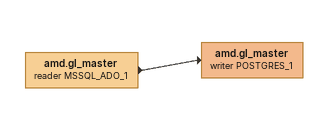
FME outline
amd.gl_master (reader MSSQL_ADO_1)
    -> amd.gl_master (writer POSTGRES_1)
amd.gl_master (writer POSTGRES_1)
